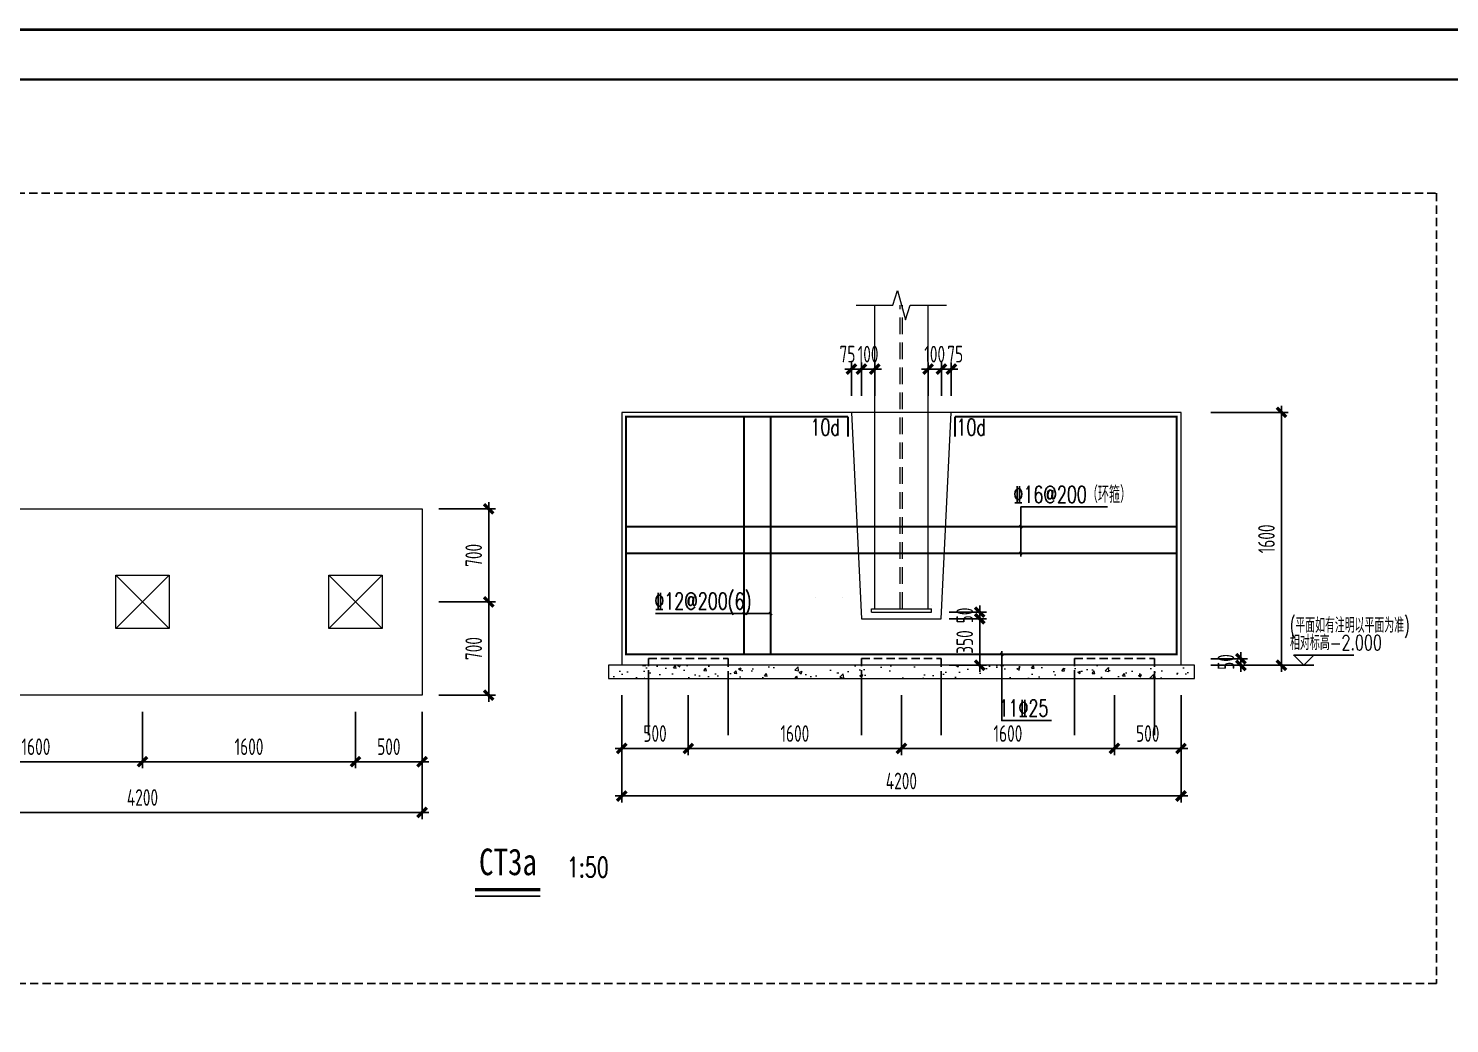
# Model space of a CAD drawing. Extents: x -1201378 to 2367219, y -619313 to 244905.
# Drawn here: x -166604 to -123916, y -399818 to -369915 of the extents above; entities that cross this region are included whole.
import ezdxf
from ezdxf.enums import TextEntityAlignment as Align

# ---------------------------------------------------------------- set-up
doc = ezdxf.new("R2010")
doc.units = 0
doc.header["$LTSCALE"] = 1000
doc.linetypes.add('DASHED', pattern=[0.75, 0.5, -0.25])
doc.linetypes.add('HIDDEN', pattern=[0.375, 0.25, -0.125])
doc.layers.get('0').update_dxf_attribs({"linetype": 'CONTINUOUS'})
doc.layers.get('Defpoints').update_dxf_attribs({"linetype": 'CONTINUOUS'})
for name, color, linetype in [('0-cxFrame', 155, 'CONTINUOUS'), ('S-BG', 131, 'CONTINUOUS'), ('S-SHAPE2', 165, 'HIDDEN'), ('S-TEXT', 21, 'CONTINUOUS'), ('S-ZHUANG-细线', 165, 'CONTINUOUS')]:
    doc.layers.add(name, color=color, linetype=linetype)
for name, color, linetype, lineweight in [('0-cxText', 131, 'CONTINUOUS', 25), ('S-col', 2, 'CONTINUOUS', 0), ('S-ct', 2, 'CONTINUOUS', 0), ('S-dim', 81, 'CONTINUOUS', 0), ('S-gj', 6, 'CONTINUOUS', 0), ('S-hatch-c', 253, 'CONTINUOUS', 0), ('S-sc', 245, 'CONTINUOUS', 0), ('S-zhuang', 1, 'CONTINUOUS', 0), ('THIN', 7, 'CONTINUOUS', 0)]:
    doc.layers.add(name, color=color, linetype=linetype, lineweight=lineweight)
doc.styles.add('cx_tuming', font='simhei.ttf')
doc.styles.add('cx_tuqian1', font='')
doc.styles.add('SS1', font='tj-romans1.shx', dxfattribs={"width": 0.7, "bigfont": 'tj-hztxt1.shx'})
doc.styles.add('TSSD_Dimension', font='tssdeng.shx', dxfattribs={"width": 0.7, "bigfont": 'hztxt.shx'})
doc.styles.add('TSSD_Norm', font='tj-romans1.shx', dxfattribs={"bigfont": 'tj-hztxt.shx'})
doc.styles.add('TSSD_Rein', font='tj-romans1.shx', dxfattribs={"width": 0.7, "bigfont": 'tj-hztxt.shx'})
doc.styles.add('黑体', font='simhei.ttf', dxfattribs={"width": 0.8})
doc.styles.get('cx_tuqian1').set_extended_font_data('SimSun')
doc.dimstyles.new('TSSD_50_200', dxfattribs={"dimtxt": 500, "dimasz": 200, "dimexe": 200, "dimexo": 500, "dimgap": 200, "dimtad": 1, "dimdec": 0, "dimlfac": 0.25, "dimzin": 0, "dimdsep": 46, "dimtxsty": 'TSSD_Dimension', "dimblk": 'ARCHTICK', "dimcen": 0, "dimdle": 200, "dimclrt": 7, "dimadec": 0, "dimazin": 0, "dimtfac": 1, "dimtdec": 0, "dimtix": 1, "dimtmove": 2, "dimatfit": 3, "dimfxl": 1, "dimtolj": 1, "dimtzin": 0, "dimarcsym": 0})

# ---------------------------------------------------------------- blocks, each defined once
blk = doc.blocks.new('_ArchTick')
at = {"color": 0, "linetype": 'ByBlock', "const_width": 0.5}
blk.add_lwpolyline([(-0.71, -0.71), (0.71, 0.71)], dxfattribs=at)
blk = doc.blocks.new('*D3661')
at = {"layer": 'Defpoints', "color": 0, "transparency": 16777216}
for p in [(-154778, -387149), (-152778, -387149), (-154778, -389949)]:
    blk.add_point(p, dxfattribs=at)
at = {"layer": 'S-dim', "color": 0, "lineweight": -2, "transparency": 16777216}
for p, q in [((-154278, -387149), (-152578, -387149)), ((-152778, -390149), (-152778, -386949)), ((-154278, -389949), (-152578, -389949))]:
    blk.add_line(p, q, dxfattribs=at)
at = {"layer": 'S-dim', "color": 0, "lineweight": -2, "transparency": 16777216, "xscale": 200, "yscale": 200, "zscale": 200}
for p, rotation in [((-152778, -387149), 90), ((-152778, -389949), 270)]:
    blk.add_blockref('_ArchTick', p, dxfattribs=dict(at, rotation=rotation))
at = {"layer": 'S-dim', "color": 7, "transparency": 16777216, "insert": (-153228, -388549), "char_height": 500, "attachment_point": 5, "rotation": 90, "style": 'TSSD_Dimension'}
blk.add_mtext('\\A1;700', dxfattribs=at)
blk = doc.blocks.new('*D3662')
at = {"layer": 'Defpoints', "color": 0, "transparency": 16777216}
for p in [(-154778, -384349), (-152778, -384349), (-154778, -387149)]:
    blk.add_point(p, dxfattribs=at)
at = {"layer": 'S-dim', "color": 0, "lineweight": -2, "transparency": 16777216}
for p, q in [((-152778, -387349), (-152778, -384149)), ((-154278, -384349), (-152578, -384349)), ((-154278, -387149), (-152578, -387149))]:
    blk.add_line(p, q, dxfattribs=at)
at = {"layer": 'S-dim', "color": 0, "lineweight": -2, "transparency": 16777216, "xscale": 200, "yscale": 200, "zscale": 200}
for p, rotation in [((-152778, -384349), 90), ((-152778, -387149), 270)]:
    blk.add_blockref('_ArchTick', p, dxfattribs=dict(at, rotation=rotation))
at = {"layer": 'S-dim', "color": 7, "transparency": 16777216, "insert": (-153228, -385749), "char_height": 500, "attachment_point": 5, "rotation": 90, "style": 'TSSD_Dimension'}
blk.add_mtext('\\A1;700', dxfattribs=at)
blk = doc.blocks.new('_reinbk')
blk.add_line((0, 0), (0, 0))
blk = doc.blocks.new('*D3663')
at = {"layer": 'Defpoints', "color": 0, "transparency": 16777216}
for p in [(-131582, -381453), (-128966, -381453), (-131582, -389053)]:
    blk.add_point(p, dxfattribs=at)
at = {"layer": 'S-dim', "color": 0, "lineweight": -2, "transparency": 16777216}
for p, q in [((-131082, -381453), (-128766, -381453)), ((-128966, -389253), (-128966, -381253)), ((-131082, -389053), (-128766, -389053))]:
    blk.add_line(p, q, dxfattribs=at)
at = {"layer": 'S-dim', "color": 0, "lineweight": -2, "transparency": 16777216, "xscale": 200, "yscale": 200, "zscale": 200}
for p, rotation in [((-128966, -381453), 90), ((-128966, -389053), 270)]:
    blk.add_blockref('_ArchTick', p, dxfattribs=dict(at, rotation=rotation))
at = {"layer": 'S-dim', "color": 7, "transparency": 16777216, "insert": (-129416, -385253), "char_height": 500, "attachment_point": 5, "rotation": 90, "style": 'TSSD_Dimension'}
blk.add_mtext('\\A1;1600', dxfattribs=at)
blk = doc.blocks.new('*D3664')
at = {"layer": 'Defpoints', "color": 0, "transparency": 16777216}
for p in [(-131582, -388853), (-130182, -388853), (-131582, -389053)]:
    blk.add_point(p, dxfattribs=at)
at = {"layer": 'S-dim', "color": 0, "lineweight": -2, "transparency": 16777216}
for p, q in [((-131082, -388853), (-129982, -388853)), ((-130182, -388853), (-130182, -388653)), ((-130182, -389053), (-130182, -388853)), ((-131082, -389053), (-129982, -389053)), ((-130182, -389053), (-130182, -389253))]:
    blk.add_line(p, q, dxfattribs=at)
at = {"layer": 'S-dim', "color": 0, "lineweight": -2, "transparency": 16777216, "xscale": 200, "yscale": 200, "zscale": 200}
for p, rotation in [((-130182, -388853), 270), ((-130182, -389053), 90)]:
    blk.add_blockref('_ArchTick', p, dxfattribs=dict(at, rotation=rotation))
at = {"layer": 'S-dim', "color": 7, "transparency": 16777216, "insert": (-130632, -388953), "char_height": 500, "attachment_point": 5, "rotation": 90, "style": 'TSSD_Dimension'}
blk.add_mtext('\\A1;50', dxfattribs=at)
blk = doc.blocks.new('TT')
blk.add_line((-0.97, 0), (0.97, 0))
at = {"const_width": 0.45}
blk.add_lwpolyline([(-0.44, -0.44), (0.44, 0.44)], dxfattribs=at)
blk = doc.blocks.new('*D3665')
at = {"layer": 'Defpoints', "color": 0, "transparency": 16777216}
for p in [(-146782, -389453), (-140382, -389453), (-140382, -391552)]:
    blk.add_point(p, dxfattribs=at)
at = {"layer": 'S-dim', "color": 0, "lineweight": -2, "transparency": 16777216}
for p, q in [((-146782, -389953), (-146782, -391752)), ((-140382, -389953), (-140382, -391752)), ((-146982, -391552), (-140182, -391552))]:
    blk.add_line(p, q, dxfattribs=at)
at = {"layer": 'S-dim', "color": 0, "lineweight": -2, "transparency": 16777216, "xscale": 200, "yscale": 200, "zscale": 200, "rotation": 180}
blk.add_blockref('_ArchTick', (-146782, -391552), dxfattribs=at)
at = {"layer": 'S-dim', "color": 0, "lineweight": -2, "transparency": 16777216, "xscale": 200, "yscale": 200, "zscale": 200}
blk.add_blockref('_ArchTick', (-140382, -391552), dxfattribs=at)
at = {"layer": 'S-dim', "color": 7, "transparency": 16777216, "insert": (-143582, -391102), "char_height": 500, "attachment_point": 5, "style": 'TSSD_Dimension'}
blk.add_mtext('\\A1;1600', dxfattribs=at)
blk = doc.blocks.new('*D3666')
at = {"layer": 'Defpoints', "color": 0, "transparency": 16777216}
for p in [(-148782, -389453), (-146782, -389453), (-146782, -391552)]:
    blk.add_point(p, dxfattribs=at)
at = {"layer": 'S-dim', "color": 0, "lineweight": -2, "transparency": 16777216}
for p, q in [((-148782, -389953), (-148782, -391752)), ((-146782, -389953), (-146782, -391752)), ((-148982, -391552), (-146582, -391552))]:
    blk.add_line(p, q, dxfattribs=at)
at = {"layer": 'S-dim', "color": 0, "lineweight": -2, "transparency": 16777216, "xscale": 200, "yscale": 200, "zscale": 200, "rotation": 180}
blk.add_blockref('_ArchTick', (-148782, -391552), dxfattribs=at)
at = {"layer": 'S-dim', "color": 0, "lineweight": -2, "transparency": 16777216, "xscale": 200, "yscale": 200, "zscale": 200}
blk.add_blockref('_ArchTick', (-146782, -391552), dxfattribs=at)
at = {"layer": 'S-dim', "color": 7, "transparency": 16777216, "insert": (-147782, -391102), "char_height": 500, "attachment_point": 5, "style": 'TSSD_Dimension'}
blk.add_mtext('\\A1;500', dxfattribs=at)
blk = doc.blocks.new('*D3667')
at = {"layer": 'Defpoints', "color": 0, "transparency": 16777216}
for p in [(-140382, -389453), (-133982, -389453), (-133982, -391552)]:
    blk.add_point(p, dxfattribs=at)
at = {"layer": 'S-dim', "color": 0, "lineweight": -2, "transparency": 16777216}
for p, q in [((-140382, -389953), (-140382, -391752)), ((-133982, -389953), (-133982, -391752)), ((-140582, -391552), (-133782, -391552))]:
    blk.add_line(p, q, dxfattribs=at)
at = {"layer": 'S-dim', "color": 0, "lineweight": -2, "transparency": 16777216, "xscale": 200, "yscale": 200, "zscale": 200, "rotation": 180}
blk.add_blockref('_ArchTick', (-140382, -391552), dxfattribs=at)
at = {"layer": 'S-dim', "color": 0, "lineweight": -2, "transparency": 16777216, "xscale": 200, "yscale": 200, "zscale": 200}
blk.add_blockref('_ArchTick', (-133982, -391552), dxfattribs=at)
at = {"layer": 'S-dim', "color": 7, "transparency": 16777216, "insert": (-137182, -391102), "char_height": 500, "attachment_point": 5, "style": 'TSSD_Dimension'}
blk.add_mtext('\\A1;1600', dxfattribs=at)
blk = doc.blocks.new('*D3668')
at = {"layer": 'Defpoints', "color": 0, "transparency": 16777216}
for p in [(-133982, -389453), (-131982, -389453), (-131982, -391552)]:
    blk.add_point(p, dxfattribs=at)
at = {"layer": 'S-dim', "color": 0, "lineweight": -2, "transparency": 16777216}
for p, q in [((-133982, -389953), (-133982, -391752)), ((-131982, -389953), (-131982, -391752)), ((-134182, -391552), (-131782, -391552))]:
    blk.add_line(p, q, dxfattribs=at)
at = {"layer": 'S-dim', "color": 0, "lineweight": -2, "transparency": 16777216, "xscale": 200, "yscale": 200, "zscale": 200, "rotation": 180}
blk.add_blockref('_ArchTick', (-133982, -391552), dxfattribs=at)
at = {"layer": 'S-dim', "color": 0, "lineweight": -2, "transparency": 16777216, "xscale": 200, "yscale": 200, "zscale": 200}
blk.add_blockref('_ArchTick', (-131982, -391552), dxfattribs=at)
at = {"layer": 'S-dim', "color": 7, "transparency": 16777216, "insert": (-132982, -391102), "char_height": 500, "attachment_point": 5, "style": 'TSSD_Dimension'}
blk.add_mtext('\\A1;500', dxfattribs=at)
blk = doc.blocks.new('*D3670')
at = {"layer": 'Defpoints', "color": 0, "transparency": 16777216}
for p in [(-169578, -389949), (-163178, -389949), (-163178, -391948)]:
    blk.add_point(p, dxfattribs=at)
at = {"layer": 'S-dim', "color": 0, "lineweight": -2, "transparency": 16777216}
for p, q in [((-169578, -390449), (-169578, -392148)), ((-163178, -390449), (-163178, -392148)), ((-169778, -391948), (-162978, -391948))]:
    blk.add_line(p, q, dxfattribs=at)
at = {"layer": 'S-dim', "color": 0, "lineweight": -2, "transparency": 16777216, "xscale": 200, "yscale": 200, "zscale": 200, "rotation": 180}
blk.add_blockref('_ArchTick', (-169578, -391948), dxfattribs=at)
at = {"layer": 'S-dim', "color": 0, "lineweight": -2, "transparency": 16777216, "xscale": 200, "yscale": 200, "zscale": 200}
blk.add_blockref('_ArchTick', (-163178, -391948), dxfattribs=at)
at = {"layer": 'S-dim', "color": 7, "transparency": 16777216, "insert": (-166378, -391498), "char_height": 500, "attachment_point": 5, "style": 'TSSD_Dimension'}
blk.add_mtext('\\A1;1600', dxfattribs=at)
blk = doc.blocks.new('*D3671')
at = {"layer": 'Defpoints', "color": 0, "transparency": 16777216}
for p in [(-163178, -389949), (-156778, -389949), (-156778, -391948)]:
    blk.add_point(p, dxfattribs=at)
at = {"layer": 'S-dim', "color": 0, "lineweight": -2, "transparency": 16777216}
for p, q in [((-163178, -390449), (-163178, -392148)), ((-156778, -390449), (-156778, -392148)), ((-163378, -391948), (-156578, -391948))]:
    blk.add_line(p, q, dxfattribs=at)
at = {"layer": 'S-dim', "color": 0, "lineweight": -2, "transparency": 16777216, "xscale": 200, "yscale": 200, "zscale": 200, "rotation": 180}
blk.add_blockref('_ArchTick', (-163178, -391948), dxfattribs=at)
at = {"layer": 'S-dim', "color": 0, "lineweight": -2, "transparency": 16777216, "xscale": 200, "yscale": 200, "zscale": 200}
blk.add_blockref('_ArchTick', (-156778, -391948), dxfattribs=at)
at = {"layer": 'S-dim', "color": 7, "transparency": 16777216, "insert": (-159978, -391498), "char_height": 500, "attachment_point": 5, "style": 'TSSD_Dimension'}
blk.add_mtext('\\A1;1600', dxfattribs=at)
blk = doc.blocks.new('*D3672')
at = {"layer": 'Defpoints', "color": 0, "transparency": 16777216}
for p in [(-156778, -389949), (-154778, -389949), (-154778, -391948)]:
    blk.add_point(p, dxfattribs=at)
at = {"layer": 'S-dim', "color": 0, "lineweight": -2, "transparency": 16777216}
for p, q in [((-156778, -390449), (-156778, -392148)), ((-154778, -390449), (-154778, -392148)), ((-156978, -391948), (-154578, -391948))]:
    blk.add_line(p, q, dxfattribs=at)
at = {"layer": 'S-dim', "color": 0, "lineweight": -2, "transparency": 16777216, "xscale": 200, "yscale": 200, "zscale": 200, "rotation": 180}
blk.add_blockref('_ArchTick', (-156778, -391948), dxfattribs=at)
at = {"layer": 'S-dim', "color": 0, "lineweight": -2, "transparency": 16777216, "xscale": 200, "yscale": 200, "zscale": 200}
blk.add_blockref('_ArchTick', (-154778, -391948), dxfattribs=at)
at = {"layer": 'S-dim', "color": 7, "transparency": 16777216, "insert": (-155778, -391498), "char_height": 500, "attachment_point": 5, "style": 'TSSD_Dimension'}
blk.add_mtext('\\A1;500', dxfattribs=at)
blk = doc.blocks.new('S-ZHUANG-400')
at = {"layer": 'S-zhuang'}
for p, q in [((200, -200), (-200, 200)), ((-200, -200), (200, 200))]:
    blk.add_line(p, q, dxfattribs=at)
blk.add_lwpolyline([(-200, 200), (200, 200), (200, -200), (-200, -200)], close=True, dxfattribs=at)
blk = doc.blocks.new('*D3673')
at = {"layer": 'Defpoints', "color": 0, "transparency": 16777216}
for p in [(-171578, -391299), (-154778, -391299), (-154778, -393474)]:
    blk.add_point(p, dxfattribs=at)
at = {"layer": 'S-dim', "color": 0, "lineweight": -2, "transparency": 16777216}
for p, q in [((-171578, -391799), (-171578, -393674)), ((-154778, -391799), (-154778, -393674)), ((-171778, -393474), (-154578, -393474))]:
    blk.add_line(p, q, dxfattribs=at)
at = {"layer": 'S-dim', "color": 0, "lineweight": -2, "transparency": 16777216, "xscale": 200, "yscale": 200, "zscale": 200, "rotation": 180}
blk.add_blockref('_ArchTick', (-171578, -393474), dxfattribs=at)
at = {"layer": 'S-dim', "color": 0, "lineweight": -2, "transparency": 16777216, "xscale": 200, "yscale": 200, "zscale": 200}
blk.add_blockref('_ArchTick', (-154778, -393474), dxfattribs=at)
at = {"layer": 'S-dim', "color": 7, "transparency": 16777216, "insert": (-163178, -393024), "char_height": 500, "attachment_point": 5, "style": 'TSSD_Dimension'}
blk.add_mtext('\\A1;4200', dxfattribs=at)
blk = doc.blocks.new('*D3674')
at = {"layer": 'Defpoints', "color": 0, "transparency": 16777216}
for p in [(-148782, -390802), (-131982, -390802), (-131982, -392978)]:
    blk.add_point(p, dxfattribs=at)
at = {"layer": 'S-dim', "color": 0, "lineweight": -2, "transparency": 16777216}
for p, q in [((-148782, -391302), (-148782, -393178)), ((-131982, -391302), (-131982, -393178)), ((-148982, -392978), (-131782, -392978))]:
    blk.add_line(p, q, dxfattribs=at)
at = {"layer": 'S-dim', "color": 0, "lineweight": -2, "transparency": 16777216, "xscale": 200, "yscale": 200, "zscale": 200, "rotation": 180}
blk.add_blockref('_ArchTick', (-148782, -392978), dxfattribs=at)
at = {"layer": 'S-dim', "color": 0, "lineweight": -2, "transparency": 16777216, "xscale": 200, "yscale": 200, "zscale": 200}
blk.add_blockref('_ArchTick', (-131982, -392978), dxfattribs=at)
at = {"layer": 'S-dim', "color": 7, "transparency": 16777216, "insert": (-140382, -392528), "char_height": 500, "attachment_point": 5, "style": 'TSSD_Dimension'}
blk.add_mtext('\\A1;4200', dxfattribs=at)
blk = doc.blocks.new('*D3675')
at = {"layer": 'Defpoints', "color": 0, "transparency": 16777216}
for p in [(-141182, -380152), (-141582, -381453), (-141182, -381453)]:
    blk.add_point(p, dxfattribs=at)
at = {"layer": 'S-dim', "color": 0, "lineweight": -2, "transparency": 16777216}
for p, q in [((-141582, -380152), (-141782, -380152)), ((-141582, -380953), (-141582, -379952)), ((-141582, -380152), (-141182, -380152)), ((-141182, -380953), (-141182, -379952)), ((-141182, -380152), (-140982, -380152))]:
    blk.add_line(p, q, dxfattribs=at)
at = {"layer": 'S-dim', "color": 0, "lineweight": -2, "transparency": 16777216, "xscale": 200, "yscale": 200, "zscale": 200}
blk.add_blockref('_ArchTick', (-141582, -380152), dxfattribs=at)
at = {"layer": 'S-dim', "color": 0, "lineweight": -2, "transparency": 16777216, "xscale": 200, "yscale": 200, "zscale": 200, "rotation": 180}
blk.add_blockref('_ArchTick', (-141182, -380152), dxfattribs=at)
at = {"layer": 'S-dim', "color": 7, "transparency": 16777216, "insert": (-141382, -379702), "char_height": 500, "attachment_point": 5, "style": 'TSSD_Dimension'}
blk.add_mtext('\\A1;100', dxfattribs=at)
blk = doc.blocks.new('*D3676')
at = {"layer": 'Defpoints', "color": 0, "transparency": 16777216}
for p in [(-141582, -380152), (-141882, -381453), (-141582, -381453)]:
    blk.add_point(p, dxfattribs=at)
at = {"layer": 'S-dim', "color": 0, "lineweight": -2, "transparency": 16777216}
for p, q in [((-141882, -380152), (-142082, -380152)), ((-141882, -380953), (-141882, -379952)), ((-141882, -380152), (-141582, -380152)), ((-141582, -380953), (-141582, -379952)), ((-141582, -380152), (-141382, -380152))]:
    blk.add_line(p, q, dxfattribs=at)
at = {"layer": 'S-dim', "color": 0, "lineweight": -2, "transparency": 16777216, "xscale": 200, "yscale": 200, "zscale": 200}
blk.add_blockref('_ArchTick', (-141882, -380152), dxfattribs=at)
at = {"layer": 'S-dim', "color": 0, "lineweight": -2, "transparency": 16777216, "xscale": 200, "yscale": 200, "zscale": 200, "rotation": 180}
blk.add_blockref('_ArchTick', (-141582, -380152), dxfattribs=at)
at = {"layer": 'S-dim', "color": 7, "transparency": 16777216, "insert": (-142002, -379702), "char_height": 500, "attachment_point": 5, "style": 'TSSD_Dimension'}
blk.add_mtext('\\A1;75', dxfattribs=at)
blk = doc.blocks.new('*D3677')
at = {"layer": 'Defpoints', "color": 0, "transparency": 16777216}
for p in [(-138882, -380152), (-139182, -381453), (-138882, -381453)]:
    blk.add_point(p, dxfattribs=at)
at = {"layer": 'S-dim', "color": 0, "lineweight": -2, "transparency": 16777216}
for p, q in [((-139182, -380152), (-139382, -380152)), ((-139182, -380953), (-139182, -379952)), ((-139182, -380152), (-138882, -380152)), ((-138882, -380953), (-138882, -379952)), ((-138882, -380152), (-138682, -380152))]:
    blk.add_line(p, q, dxfattribs=at)
at = {"layer": 'S-dim', "color": 0, "lineweight": -2, "transparency": 16777216, "xscale": 200, "yscale": 200, "zscale": 200}
blk.add_blockref('_ArchTick', (-139182, -380152), dxfattribs=at)
at = {"layer": 'S-dim', "color": 0, "lineweight": -2, "transparency": 16777216, "xscale": 200, "yscale": 200, "zscale": 200, "rotation": 180}
blk.add_blockref('_ArchTick', (-138882, -380152), dxfattribs=at)
at = {"layer": 'S-dim', "color": 7, "transparency": 16777216, "insert": (-138765, -379702), "char_height": 500, "attachment_point": 5, "style": 'TSSD_Dimension'}
blk.add_mtext('\\A1;75', dxfattribs=at)
blk = doc.blocks.new('*D3678')
at = {"layer": 'Defpoints', "color": 0, "transparency": 16777216}
for p in [(-139182, -380152), (-139582, -381453), (-139182, -381453)]:
    blk.add_point(p, dxfattribs=at)
at = {"layer": 'S-dim', "color": 0, "lineweight": -2, "transparency": 16777216}
for p, q in [((-139582, -380152), (-139782, -380152)), ((-139582, -380953), (-139582, -379952)), ((-139582, -380152), (-139182, -380152)), ((-139182, -380953), (-139182, -379952)), ((-139182, -380152), (-138982, -380152))]:
    blk.add_line(p, q, dxfattribs=at)
at = {"layer": 'S-dim', "color": 0, "lineweight": -2, "transparency": 16777216, "xscale": 200, "yscale": 200, "zscale": 200}
blk.add_blockref('_ArchTick', (-139582, -380152), dxfattribs=at)
at = {"layer": 'S-dim', "color": 0, "lineweight": -2, "transparency": 16777216, "xscale": 200, "yscale": 200, "zscale": 200, "rotation": 180}
blk.add_blockref('_ArchTick', (-139182, -380152), dxfattribs=at)
at = {"layer": 'S-dim', "color": 7, "transparency": 16777216, "insert": (-139382, -379702), "char_height": 500, "attachment_point": 5, "style": 'TSSD_Dimension'}
blk.add_mtext('\\A1;100', dxfattribs=at)
blk = doc.blocks.new('*D3679')
at = {"layer": 'Defpoints', "color": 0, "transparency": 16777216}
for p in [(-139449, -387653), (-138029, -387653), (-139449, -389053)]:
    blk.add_point(p, dxfattribs=at)
at = {"layer": 'S-dim', "color": 0, "lineweight": -2, "transparency": 16777216}
for p, q in [((-138029, -389253), (-138029, -387453)), ((-138949, -387653), (-137829, -387653)), ((-138949, -389053), (-137829, -389053))]:
    blk.add_line(p, q, dxfattribs=at)
at = {"layer": 'S-dim', "color": 0, "lineweight": -2, "transparency": 16777216, "xscale": 200, "yscale": 200, "zscale": 200}
for p, rotation in [((-138029, -387653), 90), ((-138029, -389053), 270)]:
    blk.add_blockref('_ArchTick', p, dxfattribs=dict(at, rotation=rotation))
at = {"layer": 'S-dim', "color": 7, "transparency": 16777216, "insert": (-138479, -388353), "char_height": 500, "attachment_point": 5, "rotation": 90, "style": 'TSSD_Dimension'}
blk.add_mtext('\\A1;350', dxfattribs=at)
blk = doc.blocks.new('*D3680')
at = {"layer": 'Defpoints', "color": 0, "transparency": 16777216}
for p in [(-139449, -387453), (-138029, -387453), (-139449, -387653)]:
    blk.add_point(p, dxfattribs=at)
at = {"layer": 'S-dim', "color": 0, "lineweight": -2, "transparency": 16777216}
for p, q in [((-138949, -387453), (-137829, -387453)), ((-138029, -387453), (-138029, -387253)), ((-138029, -387653), (-138029, -387453)), ((-138949, -387653), (-137829, -387653)), ((-138029, -387653), (-138029, -387853))]:
    blk.add_line(p, q, dxfattribs=at)
at = {"layer": 'S-dim', "color": 0, "lineweight": -2, "transparency": 16777216, "xscale": 200, "yscale": 200, "zscale": 200}
for p, rotation in [((-138029, -387453), 270), ((-138029, -387653), 90)]:
    blk.add_blockref('_ArchTick', p, dxfattribs=dict(at, rotation=rotation))
at = {"layer": 'S-dim', "color": 7, "transparency": 16777216, "insert": (-138479, -387553), "char_height": 500, "attachment_point": 5, "rotation": 90, "style": 'TSSD_Dimension'}
blk.add_mtext('\\A1;50', dxfattribs=at)
blk = doc.blocks.new('TK22.A0 L(Dragon)')
at = {"layer": '0-cxFrame', "color": 7, "const_width": 0.5}
blk.add_lwpolyline([(0, 0), (-1486, 0), (-1486, 841), (0, 841)], close=True, dxfattribs=at)
at = {"layer": '0-cxFrame', "const_width": 0.5}
blk.add_lwpolyline([(-80, 10), (-1466, 10), (-1466, 831), (-80, 831)], close=True, dxfattribs=at)
at = {"style": '黑体', "flags": 4}
blk.add_attdef('图幅', text='', height=3.3, dxfattribs=at).set_placement((-40, 3), align=Align.RIGHT)
at = {"layer": '0-cxText', "flags": 4}
for tag, height, style, p in [('建设单位', 3.5, 'cx_tuming', (-45, 240)), ('项目名称', 3.5, 'cx_tuming', (-45, 210)), ('子项名称', 3.5, 'cx_tuming', (-45, 180)), ('工程编号', 3.3, 'cx_tuqian1', (-35, 165)), ('图名1', 3.5, 'cx_tuming', (-45, 87)), ('图名2', 3.5, 'cx_tuming', (-45, 79)), ('图名3', 3.5, 'cx_tuming', (-45, 71)), ('出图日期', 3.3, 'cx_tuqian1', (-39, 60)), ('专业', 3.3, 'cx_tuqian1', (-55, 52)), ('图号', 3.3, 'cx_tuqian1', (-55, 44)), ('版次', 3.3, 'cx_tuqian1', (-20, 44))]:
    blk.add_attdef(tag, text='', height=height, dxfattribs=dict(at, style=style)).set_placement(p, align=Align.MIDDLE)
at = {"layer": 'Defpoints', "color": 6, "flags": 4}
for tag, height, style, p in [('tufu', 3.3, '黑体', (-12, 12)), ('dwfname', 4, 'cx_tuqian1', (-80, 3))]:
    blk.add_attdef(tag, text='', height=height, dxfattribs=dict(at, style=style)).set_placement(p, align=Align.RIGHT)

msp = doc.modelspace()

# ---------------------------------------------------------------- hatches: boundary and pattern name
at = {"layer": 'S-hatch-c'}
h = msp.add_hatch(dxfattribs=at)
h.set_pattern_fill('AR-CONC', color=256, scale=5, style=0)
h.set_pattern_definition([(50, (-143582.2, -389452.6), (910.923, -79.695), [95.25, -1047.75]), (355, (-143582.2, -389452.6), (-176.214, 955.28), [76.2, -838.2]), (100.451, (-143506.3, -389459.2), (734.71, 875.583), [80.95, -890.45]), (46.184, (-143582.2, -389198.6), (1355.4, -210.21), [142.87, -1571.62]), (96.636, (-143469.3, -389216.1), (1187.02, 1237.13), [121.42, -1335.67]), (351.184, (-143582.2, -389198.6), (1187.02, 1237.13), [114.3, -1257.3]), (21, (-143455.2, -389262.1), (758.074, -511.328), [95.25, -1047.75]), (326, (-143455.2, -389262.1), (309.01, 920.94), [76.2, -838.2]), (71.451, (-143392.1, -389304.7), (1067.08, 409.614), [80.95, -890.45]), (37.5, (-143582.23, -389452.6), (15.443, 422.775), [0, -828.04, 0, -850.9, 0, -841.375]), (7.5, (-143582.23, -389452.6), (334.098, 500.903), [0, -485.14, 0, -808.99, 0, -320.675]), (327.5, (-143865.44, -389452.6), (677.953, -28.644), [0, -317.5, 0, -990.6, 0, -1314.45]), (317.5, (-143992.44, -389452.6), (740.646, 127.132), [0, -412.75, 0, -657.86, 0, -933.45])])
h.paths.add_polyline_path([(-131582.2, -389452.6), (-131582.2, -389052.6), (-149182.2, -389052.6), (-149182.2, -389452.6)])

# ---------------------------------------------------------------- linework, layer by layer
at = {"layer": 'S-BG'}
msp.add_line((-127995.7, -389052.6), (-129166, -389052.6), dxfattribs=at)
msp.add_lwpolyline([(-127995.3, -388752.6), (-128295.3, -389052.6), (-128595.3, -388752.6), (-126795.3, -388752.6)], dxfattribs=at)
at = {"layer": 'S-col', "color": 9}
for p, q in [((-141182.2, -387352.6), (-141182.2, -378228.2)), ((-139582.2, -387352.6), (-139582.2, -378228.2)), ((-141282.2, -387352.6), (-139482.2, -387352.6)), ((-141282.2, -387452.6), (-141282.2, -387352.6)), ((-141282.2, -387452.6), (-139482.2, -387452.6)), ((-139482.2, -387452.6), (-139482.2, -387352.6))]:
    msp.add_line(p, q, dxfattribs=at)
at = {"layer": 'S-col', "color": 9, "linetype": 'DASHED'}
for p, q in [((-140418.2, -387352.6), (-140418.2, -378228.2)), ((-140346.2, -387352.6), (-140346.2, -378228.2))]:
    msp.add_line(p, q, dxfattribs=at)
at = {"layer": 'S-ct'}
for p, q in [((-141882.2, -381452.6), (-141582.2, -387652.6)), ((-139182.2, -387652.6), (-138882.2, -381452.6)), ((-141582.2, -387652.6), (-139182.2, -387652.6))]:
    msp.add_line(p, q, dxfattribs=at)
for points in [[(-131982.2, -389052.6), (-131982.2, -381452.6), (-142382.2, -381452.6), (-142382.2, -381452.6), (-144782.2, -381452.6), (-144782.2, -381452.6), (-148782.2, -381452.6), (-148782.2, -389052.6)], [(-149182.2, -389452.6), (-131582.2, -389452.6), (-131582.2, -389052.6), (-149182.2, -389052.6), (-149182.2, -389452.6)]]:
    msp.add_lwpolyline(points, dxfattribs=at)
msp.add_lwpolyline([(-171578, -389948.7), (-171578, -384348.7), (-154778, -384348.7), (-154778, -389948.7)], close=True, dxfattribs=at)
at = {"layer": 'S-gj', "const_width": 60}
for points in [[(-148652.2, -382182.6), (-148652.2, -382182.6), (-148652.2, -381582.6), (-141988.8, -381582.6)], [(-145106, -388722.6), (-145106, -381582.6)], [(-144306, -388722.6), (-144306, -381582.6)], [(-141988.8, -382182.6), (-141988.8, -381582.6)], [(-138775.7, -382182.6), (-138775.7, -381582.6)], [(-138775.7, -381582.6), (-132112.2, -381582.6), (-132112.2, -382182.6), (-132112.2, -382182.6)], [(-148652.2, -382182.6), (-148652.2, -388722.6), (-132112.2, -388722.6), (-132112.2, -382182.6)], [(-148652.2, -384882.9), (-132112.2, -384882.9)], [(-148652.2, -385682.9), (-132112.2, -385682.9)]]:
    msp.add_lwpolyline(points, dxfattribs=at)
at = {"layer": 'S-SHAPE2'}
for p, q in [((-147982.2, -389452.6), (-147982.2, -388852.6)), ((-147982.2, -388852.6), (-145582.2, -388852.6)), ((-145582.2, -388852.6), (-145582.2, -389452.6)), ((-141582.2, -389452.6), (-141582.2, -388852.6)), ((-141582.2, -388852.6), (-139182.2, -388852.6)), ((-139182.2, -388852.6), (-139182.2, -389452.6)), ((-135182.2, -389452.6), (-135182.2, -388852.6)), ((-135182.2, -388852.6), (-132782.2, -388852.6)), ((-132782.2, -388852.6), (-132782.2, -389452.6))]:
    msp.add_line(p, q, dxfattribs=at)
msp.add_lwpolyline([(-173334.9, -374860.6), (-124306.3, -374860.6), (-124306.3, -398609.7), (-173334.9, -398609.7)], close=True, dxfattribs=at)
at = {"layer": 'S-TEXT'}
for points in [[(-136793.2, -385682.9), (-136793.2, -384294.1), (-136793.2, -384294.1), (-134193.2, -384294.1)], [(-144306, -387495.8), (-147764.7, -387495.8)], [(-137365.2, -388722.6), (-137365.2, -390713.5), (-135868.8, -390713.5)], [(-153186.7, -395990.5), (-151228.7, -395990.5)]]:
    msp.add_lwpolyline(points, dxfattribs=at)
at = {"layer": 'S-TEXT', "const_width": 100}
msp.add_lwpolyline([(-153186.7, -395790.5), (-151228.7, -395790.5)], dxfattribs=at)
at = {"layer": 'S-ZHUANG-细线'}
for p, q in [((-147982.2, -391151.7), (-147982.2, -389452.6)), ((-145582.2, -389452.6), (-145582.2, -391151.7)), ((-141582.2, -391151.7), (-141582.2, -389452.6)), ((-139182.2, -389452.6), (-139182.2, -391151.7)), ((-135182.2, -391151.7), (-135182.2, -389452.6)), ((-132782.2, -389452.6), (-132782.2, -391151.7))]:
    msp.add_line(p, q, dxfattribs=at)
at = {"layer": 'THIN'}
msp.add_lwpolyline([(-141742.2, -378228.2), (-140642.2, -378228.2), (-140502.2, -377788.2), (-140262.2, -378668.2), (-140122.2, -378228.2), (-139022.2, -378228.2)], dxfattribs=at)

# ---------------------------------------------------------------- block references
at = {"layer": '0-cxFrame', "xscale": 150, "yscale": 150, "zscale": 150}
msp.add_blockref('TK22.A0 L(Dragon)', (-64991.7, -496102.2), dxfattribs=at)
at = {"layer": 'S-sc', "xscale": 200, "yscale": 200, "zscale": 200}
for p in [(-142954.2, -387012.6), (-142154.2, -387012.6)]:
    msp.add_blockref('_reinbk', p, dxfattribs=at)
for p, rotation in [((-139482.2, -387252.6), 270), ((-137365.2, -388722.6), 90)]:
    msp.add_blockref('_reinbk', p, dxfattribs=dict(at, rotation=rotation))
at = {"layer": 'S-TEXT'}
for name, p, xscale, yscale, zscale, rotation in [('TT', (-136793.2, -384882.9), 100, 100, 100, 90), ('_reinbk', (-136793.2, -384882.9), 200, 200, 200, 270), ('TT', (-136793.2, -385682.9), 100, 100, 100, 90), ('_reinbk', (-136793.2, -385682.9), 200, 200, 200, 270), ('TT', (-145106, -387495.8), 100, 100, 100, 90), ('_reinbk', (-145106, -387495.8), 200, 200, 200, 270), ('TT', (-144306, -387495.8), 100, 100, 100, 90), ('_reinbk', (-144306, -387495.8), 200, 200, 200, 270), ('TT', (-137365.2, -388722.6), 100, 100, 100, 90), ('_reinbk', (-137365.2, -388722.6), 200, 200, 200, 270)]:
    msp.add_blockref(name, p, dxfattribs=dict(at, xscale=xscale, yscale=yscale, zscale=zscale, rotation=rotation))
at = {"layer": 'S-zhuang', "xscale": 4.000000000000001, "yscale": 4.000000000000001, "zscale": 4.000000000000001, "rotation": 90.00000000000001}
for p in [(-163178, -387148.7), (-156778, -387148.7)]:
    msp.add_blockref('S-ZHUANG-400', p, dxfattribs=at)

# ---------------------------------------------------------------- texts
at = {"layer": 'S-BG', "style": 'SS1'}
for s, width, p in [('(平面如有注明以平面为准)', 0.6, (-128710.7, -388073, 0)), ('相对标高-2.000', 0.7, (-128710.7, -388595.1, 0))]:
    msp.add_text(s, height=450, dxfattribs=dict(at, width=width)).set_placement(p)
at = {"layer": 'S-TEXT', "style": 'TSSD_Rein', "width": 0.7}
for p in [(-142228.9, -382297), (-137845.3, -382297)]:
    msp.add_text('10d', height=500, dxfattribs=at).set_placement(p, align=Align.BOTTOM_RIGHT)
for s, p in [('%%15316@200（环箍）', (-133482, -384169.1)), ('11%%15325', (-135964.6, -390588.5))]:
    msp.add_text(s, height=500, dxfattribs=at).set_placement(p, align=Align.RIGHT)
msp.add_text('%%15312@200(6)', height=500, dxfattribs=at).set_placement((-147805.2, -387370.8))
at = {"layer": 'S-TEXT', "style": '黑体', "width": 0.8}
msp.add_text('CT3a', height=800, dxfattribs=at).set_placement((-152199, -395598.4), align=Align.BOTTOM_CENTER)
at = {"layer": 'S-TEXT', "style": 'TSSD_Norm', "width": 0.7}
msp.add_text('1:50', height=600, dxfattribs=at).set_placement((-150431.9, -395598.4), align=Align.BOTTOM_LEFT)

# ---------------------------------------------------------------- dimensions: what is measured, and where the dimension line sits
at = {"layer": 'S-dim'}
for base, p1, p2, picture, middle in [((-141582.2, -380151.9), (-141882.2, -381452.6), (-141582.2, -381452.6), '*D3676', (-142001.9, -379701.9)), ((-138882.2, -380151.9), (-139182.2, -381452.6), (-138882.2, -381452.6), '*D3677', (-138765.2, -379701.9))]:
    dim = msp.add_linear_dim(base=base, p1=p1, p2=p2, dimstyle='TSSD_50_200', dxfattribs=at)
    dim.commit()
    dim.dimension.update_dxf_attribs({"geometry": picture, "text_midpoint": middle, "dimtype": 160})
for base, p1, p2, picture, middle in [((-141182.2, -380151.9), (-141582.2, -381452.6), (-141182.2, -381452.6), '*D3675', (-141382.2, -379701.9)), ((-139182.2, -380151.9), (-139582.2, -381452.6), (-139182.2, -381452.6), '*D3678', (-139382.2, -379701.9)), ((-146782.2, -391551.7), (-148782.2, -389452.6), (-146782.2, -389452.6), '*D3666', (-147782.2, -391101.7)), ((-140382.2, -391551.7), (-146782.2, -389452.6), (-140382.2, -389452.6), '*D3665', (-143582.2, -391101.7)), ((-133982.2, -391551.7), (-140382.2, -389452.6), (-133982.2, -389452.6), '*D3667', (-137182.2, -391101.7)), ((-131982.2, -391551.7), (-133982.2, -389452.6), (-131982.2, -389452.6), '*D3668', (-132982.2, -391101.7)), ((-163178, -391948.3), (-169578, -389948.7), (-163178, -389948.7), '*D3670', (-166378, -391498.3)), ((-156778, -391948.3), (-163178, -389948.7), (-156778, -389948.7), '*D3671', (-159978, -391498.3)), ((-154778, -391948.3), (-156778, -389948.7), (-154778, -389948.7), '*D3672', (-155778, -391498.3)), ((-131982.2, -392977.9), (-148782.2, -390802.4), (-131982.2, -390802.4), '*D3674', (-140382.2, -392527.9)), ((-154778, -393474), (-171578, -391298.5), (-154778, -391298.5), '*D3673', (-163178, -393024))]:
    dim = msp.add_linear_dim(base=base, p1=p1, p2=p2, dimstyle='TSSD_50_200', dxfattribs=at)
    dim.commit()
    dim.dimension.update_dxf_attribs({"geometry": picture, "text_midpoint": middle})
dim = msp.add_linear_dim(base=(-128966, -381452.6), p1=(-131582.2, -389052.6), p2=(-131582.2, -381452.6), angle=90, text='1600', dimstyle='TSSD_50_200', dxfattribs=at)
dim.commit()
dim.dimension.update_dxf_attribs({"geometry": '*D3663', "text_midpoint": (-129416, -385252.6)})
for base, p1, p2, picture, middle in [((-152778, -384348.7), (-154778, -387148.7), (-154778, -384348.7), '*D3662', (-153228, -385748.7)), ((-152778, -387148.7), (-154778, -389948.7), (-154778, -387148.7), '*D3661', (-153228, -388548.7)), ((-138028.6, -387452.6), (-139449.4, -387652.6), (-139449.4, -387452.6), '*D3680', (-138478.6, -387552.6)), ((-138028.6, -387652.6), (-139449.4, -389052.6), (-139449.4, -387652.6), '*D3679', (-138478.6, -388352.6)), ((-130182.2, -388852.6), (-131582.2, -389052.6), (-131582.2, -388852.6), '*D3664', (-130632.2, -388952.6))]:
    dim = msp.add_linear_dim(base=base, p1=p1, p2=p2, angle=90, dimstyle='TSSD_50_200', dxfattribs=at)
    dim.commit()
    dim.dimension.update_dxf_attribs({"geometry": picture, "text_midpoint": middle})

doc.saveas('drawing.dxf')
